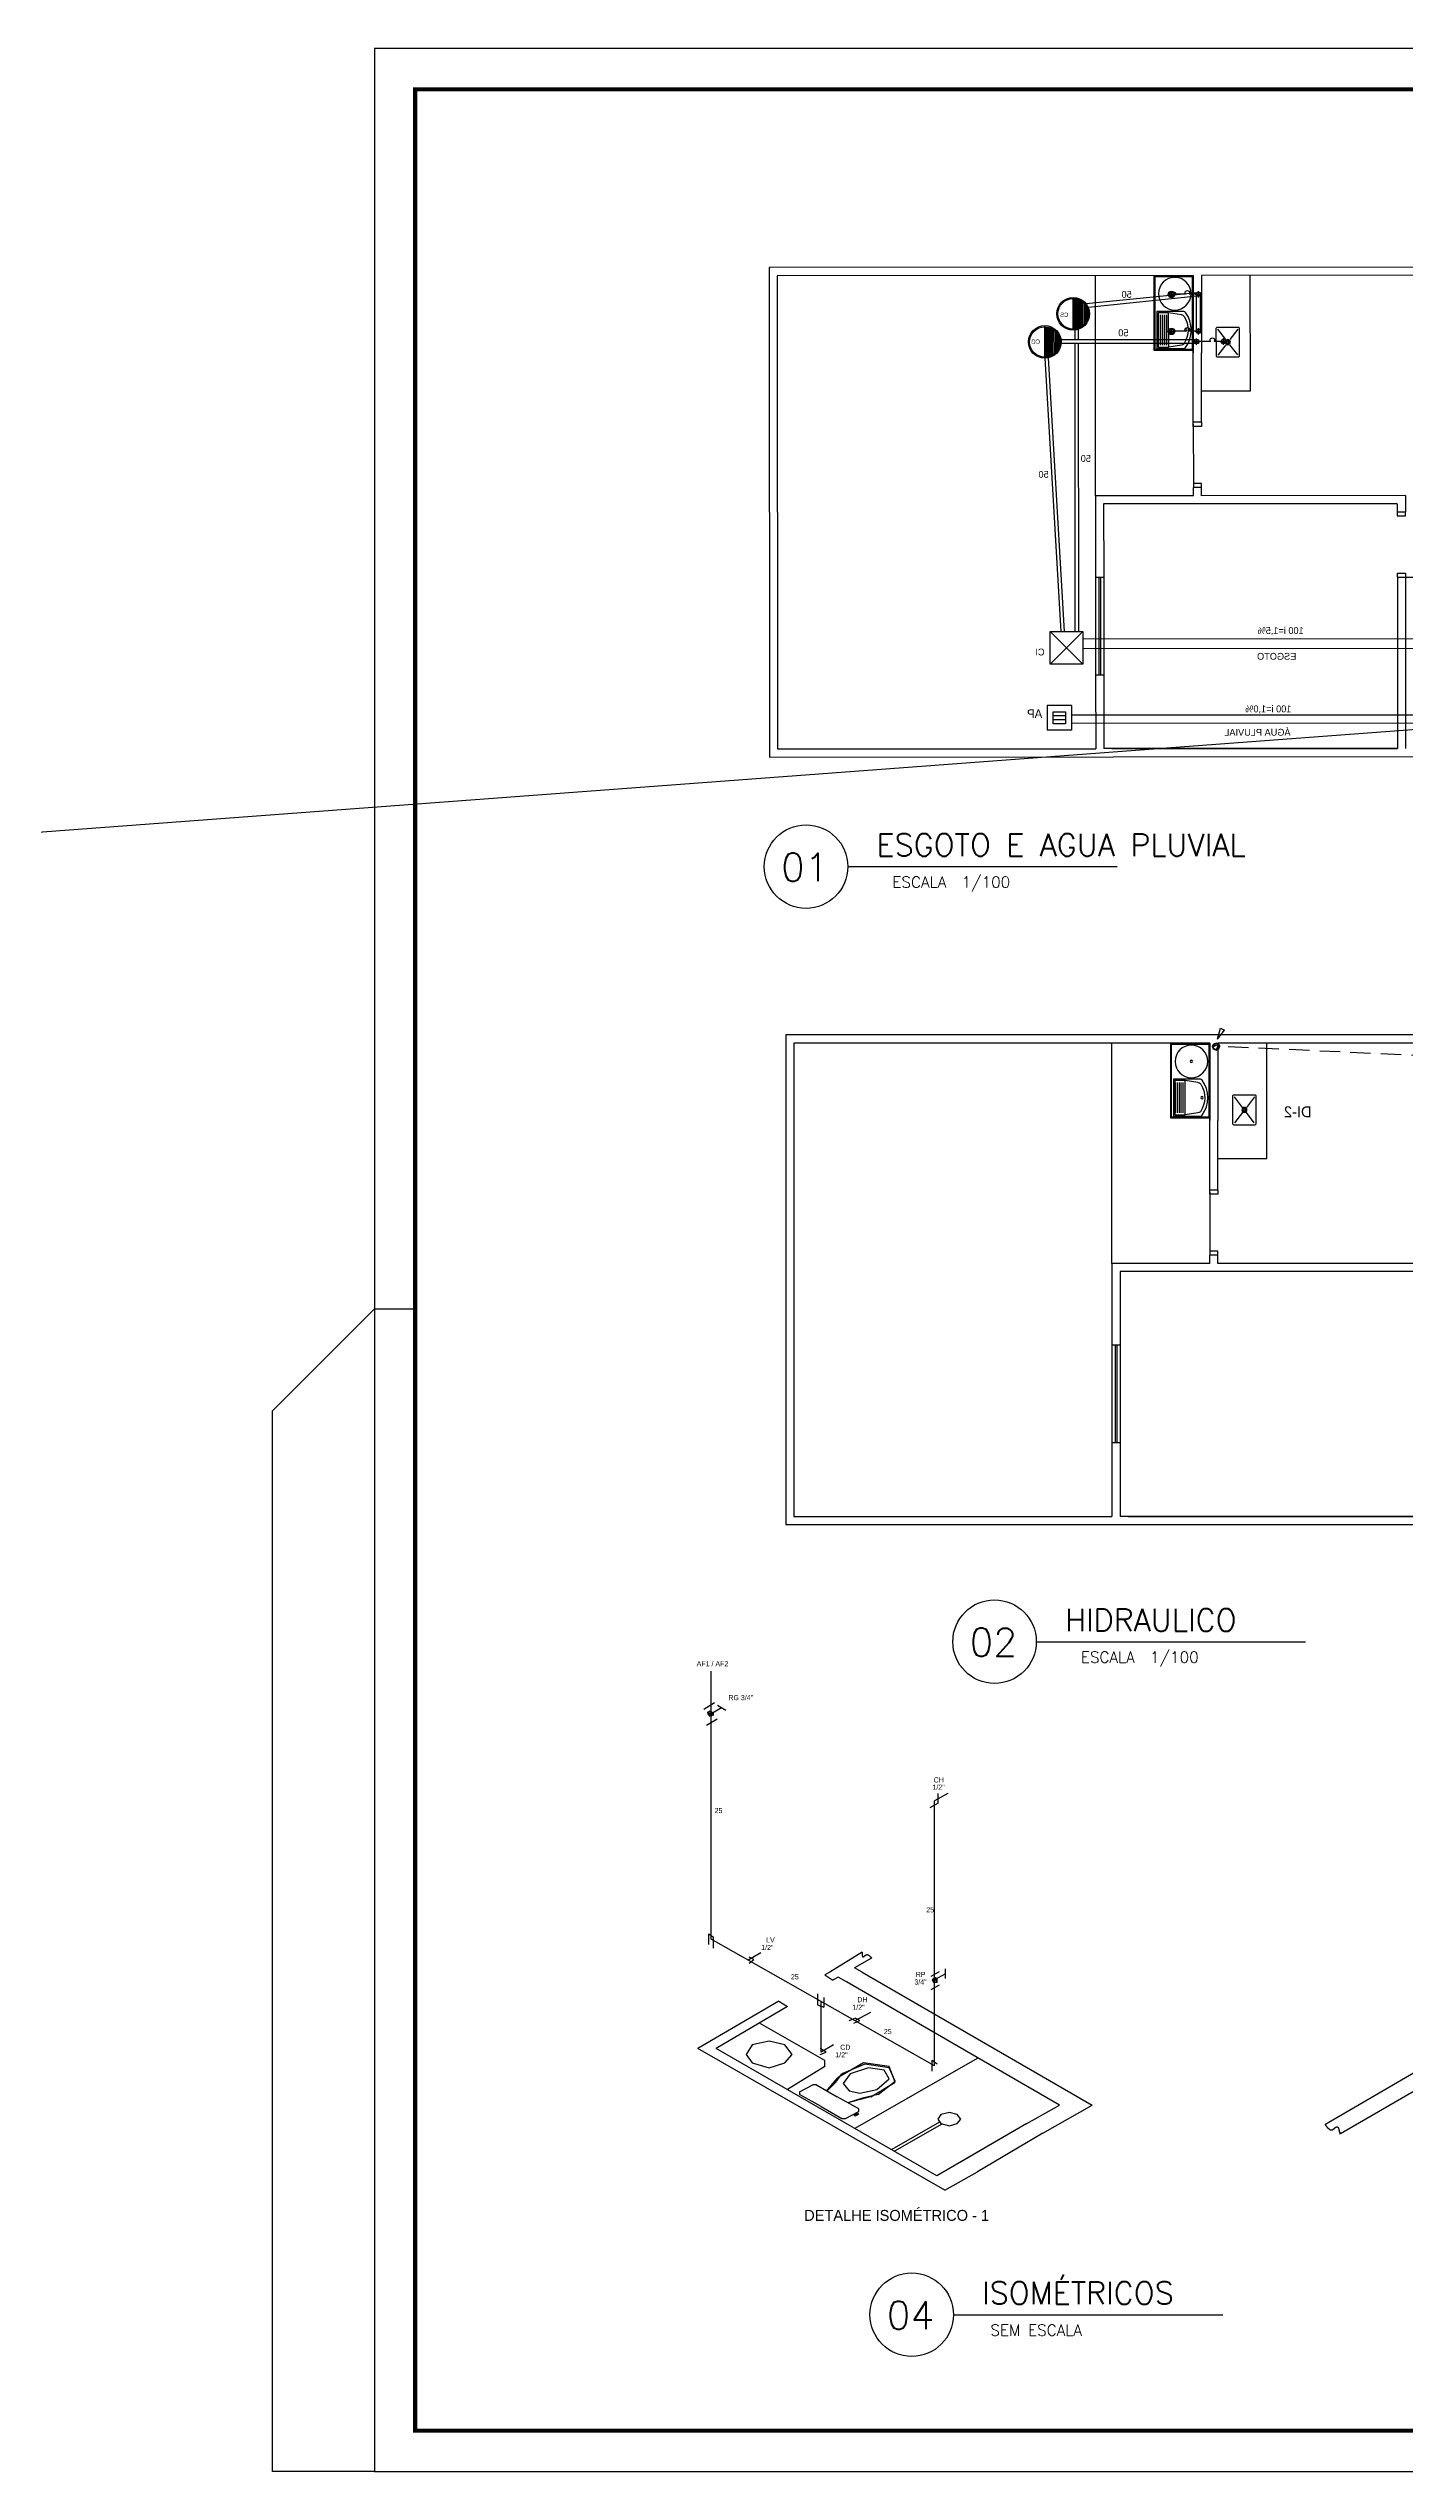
# Model space of a CAD drawing. Extents: x 1223 to 2114, y 507 to 973.
# Drawn here: x 1984.8 to 2018.1, y 603.4 to 662.8 of the extents above; entities that cross this region are included whole.
import ezdxf

# ---------------------------------------------------------------- set-up
doc = ezdxf.new("R2010")
doc.units = 0
doc.header["$MEASUREMENT"] = 0
doc.linetypes.add('DASHED', pattern=[0.75, 0.5, -0.25])
doc.layers.get('0').update_dxf_attribs({"linetype": 'CONTINUOUS'})
doc.layers.get('DEFPOINTS').update_dxf_attribs({"linetype": 'CONTINUOUS'})
for name, color, linetype in [('03', 3, 'CONTINUOUS'), ('BANHO_COZINHA', 7, 'CONTINUOUS'), ('FORMATO', 4, 'CONTINUOUS'), ('HS', 5, 'CONTINUOUS'), ('JANELAS', 8, 'CONTINUOUS'), ('JANELAS_EX', 4, 'CONTINUOUS'), ('JANELAS_INTERNO', 2, 'CONTINUOUS'), ('NOME', 2, 'CONTINUOUS'), ('PAREDE', 2, 'CONTINUOUS'), ('PAREDES', 2, 'CONTINUOUS'), ('PORTAS', 4, 'CONTINUOUS'), ('REBAIXO', 8, 'CONTINUOUS'), ('SANITARIO', 5, 'CONTINUOUS')]:
    doc.layers.add(name, color=color, linetype=linetype)
doc.styles.add('ROMANS', font='romans', dxfattribs={"height": 0.1})

# ---------------------------------------------------------------- blocks, each defined once
blk = doc.blocks.new('CUBA1')
at = {"layer": 'BANHO_COZINHA'}
for p, q in [((-0.039, 0.03), (-0.199, 0.154)), ((0.039, 0.03), (0.199, 0.154)), ((-0.199, -0.154), (-0.039, -0.03)), ((0.196, -0.151), (0.039, -0.03))]:
    blk.add_line(p, q, dxfattribs=at)
blk.add_lwpolyline([(-0.049, -0.181), (-0.208, -0.181, -0.414214), (-0.226, -0.163), (-0.226, 0.163, -0.414214), (-0.208, 0.181), (0.208, 0.181, -0.414214), (0.226, 0.163), (0.226, -0.163, -0.414214), (0.208, -0.181), (-0.049, -0.181)], format="xyb", dxfattribs=at)
for radius in [0.0391, 0.024, 0.0147]:
    blk.add_circle((0, 0), radius, dxfattribs=at)
blk = doc.blocks.new('TANQUE2')
at = {"layer": 'BANHO_COZINHA'}
for p, q in [((-0.494, -0.182), (-0.524, -0.377)), ((-0.029, -0.182), (0.001, -0.377)), ((-0.524, -0.377), (0.001, -0.377)), ((-0.493, -0.407), (-0.029, -0.407)), ((-0.493, -0.437), (-0.029, -0.437)), ((-0.493, -0.467), (-0.029, -0.467)), ((-0.493, -0.497), (-0.029, -0.497)), ((-0.493, -0.527), (-0.029, -0.527))]:
    blk.add_line(p, q, dxfattribs=at)
for points in [[(-0.575, -0.6), (0.575, -0.6), (0.575, 0), (-0.575, 0)], [(0.56, -0.015), (-0.56, -0.015), (-0.56, -0.585), (0.56, -0.585)]]:
    blk.add_lwpolyline(points, close=True, dxfattribs=at)
blk.add_lwpolyline([(-0.544, -0.141, -0.153737), (-0.529, -0.12, -0.338906), (0.007, -0.12, -0.256007), (0.021, -0.145), (0.021, -0.557), (-0.544, -0.557)], format="xyb", close=True, dxfattribs=at)
blk.add_lwpolyline([(0.001, -0.377), (0.001, -0.537), (-0.524, -0.537), (-0.524, -0.377, -0.125189)], format="xyb", dxfattribs=at)
for centre, radius in [((-0.261, -0.118), 0.0177), ((0.295, -0.283), 0.25), ((0.295, -0.283), 0.0177)]:
    blk.add_circle(centre, radius, dxfattribs=at)
for centre, radius, start, end in [((-0.444, -0.182), 0.05, 132.7383, 180), ((-0.261, -0.47), 0.391, 57.7458, 123.7499), ((-0.079, -0.182), 0.05, 0, 57.7458)]:
    blk.add_arc(centre, radius, start, end, dxfattribs=at)

msp = doc.modelspace()

# ---------------------------------------------------------------- linework, layer by layer
at = {"color": 4}
for p, q in [((2003.87643, 615.52962), (2004.07551, 615.40572)), ((2002.74704, 614.8867), (2002.96049, 614.75386))]:
    msp.add_line(p, q, dxfattribs=at)
at = {"color": 1}
for points in [[(2013.50314, 638.46858), (2013.57796, 638.74236)], [(2013.50314, 638.46858), (2013.6775, 638.68942)], [(2013.57796, 638.74236), (2013.6775, 638.68942)], [(2001.11265, 621.9754), (2001.13833, 621.96055), (2001.13432, 621.89433), (2001.09379, 621.88349), (2001.05325, 621.87265), (2001.01673, 621.92804), (2001.00589, 621.96857), (2001.06128, 622.00509), (2001.11265, 621.9754)], [(2001.00589, 621.96857), (2001.06128, 622.00509), (2001.13432, 621.89433), (2001.00589, 621.96857)], [(2001.00589, 621.96857), (2001.06128, 622.00509), (2001.13432, 621.89433), (2001.00589, 621.96857)], [(2001.00589, 621.96857), (2001.05325, 621.87265), (2001.01673, 621.92804), (2001.00589, 621.96857)], [(2001.00589, 621.96857), (2001.05325, 621.87265), (2001.01673, 621.92804), (2001.00589, 621.96857)], [(2001.05325, 621.87265), (2001.00589, 621.96857), (2001.09379, 621.88349), (2001.05325, 621.87265)], [(2001.05325, 621.87265), (2001.00589, 621.96857), (2001.09379, 621.88349), (2001.05325, 621.87265)], [(2001.13432, 621.89433), (2001.09379, 621.88349), (2001.00589, 621.96857), (2001.13432, 621.89433)], [(2001.13432, 621.89433), (2001.09379, 621.88349), (2001.00589, 621.96857), (2001.13432, 621.89433)], [(2001.11265, 621.9754), (2001.13432, 621.89433), (2001.06128, 622.00509), (2001.11265, 621.9754)], [(2001.11265, 621.9754), (2001.13432, 621.89433), (2001.06128, 622.00509), (2001.11265, 621.9754)], [(2001.13432, 621.89433), (2001.11265, 621.9754), (2001.13833, 621.96055), (2001.13432, 621.89433)], [(2001.13432, 621.89433), (2001.11265, 621.9754), (2001.13833, 621.96055), (2001.13432, 621.89433)], [(2006.62794, 615.40998), (2006.62794, 615.43965), (2006.5686, 615.46932), (2006.53893, 615.43965), (2006.50927, 615.40998), (2006.53893, 615.35065), (2006.5686, 615.35065), (2006.62794, 615.35065), (2006.62794, 615.40998)], [(2006.50927, 615.40998), (2006.5686, 615.35065), (2006.53893, 615.43965), (2006.50927, 615.40998)], [(2006.50927, 615.40998), (2006.5686, 615.35065), (2006.53893, 615.43965), (2006.50927, 615.40998)], [(2006.5686, 615.35065), (2006.50927, 615.40998), (2006.53893, 615.35065), (2006.5686, 615.35065)], [(2006.5686, 615.35065), (2006.50927, 615.40998), (2006.53893, 615.35065), (2006.5686, 615.35065)], [(2006.5686, 615.46932), (2006.53893, 615.43965), (2006.5686, 615.35065), (2006.5686, 615.46932)], [(2006.5686, 615.46932), (2006.53893, 615.43965), (2006.5686, 615.35065), (2006.5686, 615.46932)], [(2006.5686, 615.46932), (2006.62794, 615.40998), (2006.62794, 615.43965), (2006.5686, 615.46932)], [(2006.5686, 615.46932), (2006.62794, 615.40998), (2006.62794, 615.43965), (2006.5686, 615.46932)], [(2006.62794, 615.40998), (2006.5686, 615.46932), (2006.62794, 615.35065), (2006.62794, 615.40998)], [(2006.62794, 615.40998), (2006.5686, 615.46932), (2006.62794, 615.35065), (2006.62794, 615.40998)], [(2006.5686, 615.35065), (2006.62794, 615.35065), (2006.5686, 615.46932), (2006.5686, 615.35065)], [(2006.5686, 615.35065), (2006.62794, 615.35065), (2006.5686, 615.46932), (2006.5686, 615.35065)]]:
    msp.add_lwpolyline(points, dxfattribs=at)
at = {"color": 6}
for points in [[(2001.09023, 616.40352), (2001.09023, 622.97684)], [(2006.89496, 619.97903), (2006.5686, 619.80102)], [(2006.5686, 613.30348), (2006.5686, 619.80102)], [(2006.5686, 613.30348), (2001.09023, 616.40352)], [(2002.30485, 616.07265), (2001.99899, 615.88913)], [(2003.78831, 613.63978), (2003.78831, 614.88589)], [(2004.61905, 614.41118), (2005.00475, 614.61886)], [(2004.085, 613.8178), (2003.78831, 613.63978)]]:
    msp.add_lwpolyline(points, dxfattribs=at)
at = {"color": 3}
for points in [[(2001.16799, 622.19751), (2000.90592, 622.04059)], [(2001.34502, 622.08095), (2001.08295, 621.92402)], [(2001.24228, 622.14035), (2001.44776, 622.02156)], [(2001.2388, 621.79996), (2000.97673, 621.64303)], [(2006.65761, 619.74168), (2006.44993, 619.623)], [(2006.65761, 619.74168), (2006.65761, 619.97903)], [(2001.03089, 616.27406), (2001.03089, 616.54108)], [(2001.03089, 616.54108), (2001.14957, 616.45207)], [(2001.14957, 616.18505), (2001.14957, 616.45207)], [(2002.13493, 615.90542), (2002.01626, 615.96476)], [(2002.01626, 615.81642), (2002.13493, 615.90542)], [(2006.4796, 615.49899), (2006.68728, 615.61767)], [(2006.83563, 615.55833), (2006.5686, 615.40998)], [(2006.83563, 615.43965), (2006.83563, 615.67701)], [(2003.6993, 615.0639), (2003.6993, 614.79688)], [(2003.6993, 614.79688), (2003.84765, 614.73754)], [(2003.84765, 614.97489), (2003.84765, 614.73754)], [(2006.4796, 615.17263), (2006.68728, 615.29131)], [(2004.4707, 614.41118), (2004.61905, 614.47052)], [(2004.58938, 614.35184), (2004.73772, 614.41118)], [(2004.73772, 614.41118), (2004.61905, 614.47052)], [(2003.90699, 613.63978), (2003.75864, 613.72879)], [(2003.75864, 613.58044), (2003.90699, 613.63978)], [(2006.50927, 613.17401), (2006.50927, 613.44103)], [(2006.50927, 613.44103), (2006.62794, 613.35203)]]:
    msp.add_lwpolyline(points, dxfattribs=at)
at = {"color": 4}
for points in [[(2004.78998, 616.08655), (2003.99599, 615.59794)], [(2016.13691, 611.86658), (2023.50071, 616.15017)], [(2003.99599, 615.59794), (2003.87643, 615.52962)], [(2004.20232, 615.47849), (2004.07525, 615.40588)], [(2004.09916, 615.41954), (2004.07551, 615.40572)], [(2004.40865, 615.35904), (2004.20232, 615.47849)], [(2004.40865, 615.35904), (2004.20232, 615.47849)], [(2005.01804, 615.94462), (2004.60286, 615.70737)], [(2004.79452, 615.5965), (2004.60286, 615.70737)], [(2004.79452, 615.5965), (2004.60286, 615.70737)], [(2010.42714, 612.33038), (2004.79022, 615.59386)], [(2002.74704, 614.8867), (2000.76206, 613.72879)], [(2009.63313, 612.33434), (2004.40865, 615.35904)], [(2016.52193, 611.64368), (2022.09136, 614.8717)], [(2002.96049, 614.75386), (2001.2071, 613.72879)], [(2003.87732, 613.4321), (2002.27519, 614.35184)], [(2006.81456, 610.2575), (2000.76206, 613.72879)], [(2006.6236, 610.60601), (2001.2071, 613.72879)], [(2001.94883, 613.58044), (2002.09717, 613.37276), (2002.51254, 613.25408), (2002.89824, 613.37276), (2003.07625, 613.58044), (2002.89824, 613.8178), (2002.51254, 613.9068), (2002.09717, 613.8178), (2001.94883, 613.58044)], [(2003.87732, 613.28375), (2002.95758, 612.72004)], [(2003.87732, 613.28375), (2003.87732, 613.4321)], [(2004.02566, 612.80905), (2004.20368, 613.01673)], [(2004.14434, 612.89805), (2004.29269, 613.10574)], [(2004.82673, 613.37276), (2004.20368, 613.01673)], [(2004.8564, 613.34309), (2004.29269, 613.10574)], [(2004.50037, 613.10574), (2004.32236, 612.86839)], [(2004.94541, 613.25408), (2004.50037, 613.10574)], [(2004.61905, 611.77063), (2007.61563, 613.49144)], [(2005.44978, 613.28375), (2004.82673, 613.37276)], [(2005.44978, 613.25408), (2004.8564, 613.34309)], [(2005.33111, 613.19475), (2004.94541, 613.25408)], [(2005.44978, 612.98706), (2005.33111, 613.19475)], [(2005.59813, 612.89805), (2005.44978, 613.28375)], [(2005.59813, 612.92772), (2005.44978, 613.25408)], [(2003.25427, 612.6607), (2003.58063, 612.83872)], [(2003.78831, 612.30467), (2003.25427, 612.60136)], [(2003.66963, 612.83872), (2003.6103, 612.83872), (2003.58063, 612.83872)], [(2003.66963, 612.83872), (2004.17401, 612.54202)], [(2003.90699, 612.69037), (2004.02566, 612.80905)], [(2003.93666, 612.69037), (2004.14434, 612.89805)], [(2004.70805, 612.24533), (2004.17401, 612.54202)], [(2004.32236, 612.86839), (2004.4707, 612.69037)], [(2004.79706, 612.51236), (2004.44103, 612.39368)], [(2004.64872, 612.45302), (2004.44103, 612.39368)], [(2004.4707, 612.69037), (2004.73772, 612.63103)], [(2005.00475, 612.54202), (2004.64872, 612.45302)], [(2004.73772, 612.63103), (2005.15309, 612.72004)], [(2005.18276, 612.60136), (2004.79706, 612.51236)], [(2005.00475, 612.54202), (2005.59813, 612.89805)], [(2005.15309, 612.72004), (2005.44978, 612.98706)], [(2005.18276, 612.60136), (2005.59813, 612.92772)], [(2003.78831, 612.30467), (2004.29269, 612.00798)], [(2004.29269, 612.00798), (2004.32236, 612.00798), (2004.38169, 612.00798)], [(2004.38169, 612.00798), (2004.70805, 612.186)], [(2004.58938, 612.09699), (2004.55971, 612.09699)], [(2004.58938, 612.09699), (2004.67838, 612.12666)], [(2004.58938, 612.09699), (2004.61905, 612.09699)], [(2004.61905, 612.06732), (2004.58938, 612.09699)], [(2004.67838, 612.09699), (2004.61905, 612.06732)], [(2004.67838, 612.12666), (2004.64872, 612.15633)], [(2004.70805, 612.12666), (2004.67838, 612.09699)], [(2004.67838, 612.12666), (2004.70805, 612.12666)], [(2004.67838, 612.12666), (2004.70805, 612.12666)], [(2004.70805, 612.186), (2004.70805, 612.21566), (2004.70805, 612.24533)], [(2005.52254, 611.25665), (2006.69388, 611.9293)], [(2005.59204, 611.21497), (2006.75109, 611.88057)], [(2008.83206, 611.8893), (2006.6236, 610.60601)], [(2006.64877, 611.99245), (2006.72295, 611.88861), (2006.93063, 611.82927), (2007.12348, 611.88861), (2007.21249, 611.99245), (2007.12348, 612.11113), (2006.93063, 612.15563), (2006.72295, 612.11113), (2006.64877, 611.99245)], [(2008.83206, 611.8893), (2007.20026, 610.93989)], [(2008.83206, 611.8893), (2009.63313, 612.33434)], [(2008.83206, 611.8893), (2009.63313, 612.33434)], [(2009.21776, 611.65195), (2010.4342, 612.33434)], [(2009.21776, 611.65195), (2007.61563, 610.70254)], [(2009.21776, 611.65195), (2007.61563, 610.70254)], [(2006.81456, 610.2575), (2007.61563, 610.70254)]]:
    msp.add_lwpolyline(points, dxfattribs=at)
at = {"color": 251}
msp.add_lwpolyline([(2003.25427, 612.6607), (2003.25427, 612.63103), (2003.25427, 612.60136)], dxfattribs=at)
at = {"color": 4}
for points in [[(2004.79, 616.087, 0), (2004.79, 616.084, 0), (2004.79, 616.081, 0), (2004.79, 616.078, 0), (2004.79, 616.075, 0), (2004.79, 616.073, 0), (2004.79, 616.07, 0), (2004.79, 616.067, 0), (2004.79, 616.064, 0), (2004.79, 616.062, 0), (2004.79, 616.059, 0), (2004.79, 616.056, 0), (2004.79, 616.053, 0), (2004.79, 616.051, 0), (2004.79, 616.048, 0), (2004.79, 616.045, 0), (2004.79, 616.043, 0), (2004.79, 616.04, 0), (2004.79, 616.038, 0), (2004.79, 616.035, 0), (2004.79, 616.033, 0), (2004.79, 616.03, 0), (2004.79, 616.028, 0), (2004.79, 616.025, 0), (2004.79, 616.023, 0), (2004.79, 616.021, 0), (2004.79, 616.018, 0), (2004.79, 616.016, 0), (2004.79, 616.014, 0), (2004.79, 616.012, 0), (2004.79, 616.009, 0), (2004.79, 616.007, 0), (2004.79, 616.005, 0), (2004.79, 616.003, 0), (2004.79, 616.001, 0), (2004.79, 615.999, 0), (2004.79, 615.998, 0), (2004.79, 615.996, 0), (2004.79, 615.994, 0), (2004.8, 615.992, 0), (2004.8, 615.991, 0), (2004.8, 615.989, 0), (2004.8, 615.988, 0), (2004.8, 615.986, 0), (2004.8, 615.985, 0), (2004.8, 615.983, 0), (2004.8, 615.982, 0), (2004.8, 615.981, 0), (2004.8, 615.98, 0), (2004.8, 615.979, 0), (2004.8, 615.978, 0), (2004.8, 615.977, 0), (2004.8, 615.976, 0), (2004.8, 615.976, 0), (2004.8, 615.975, 0), (2004.81, 615.974, 0), (2004.81, 615.974, 0), (2004.81, 615.974, 0), (2004.81, 615.973, 0), (2004.81, 615.973, 0), (2004.81, 615.973, 0), (2004.81, 615.973, 0), (2004.81, 615.973, 0), (2004.81, 615.973, 0), (2004.81, 615.973, 0), (2004.82, 615.974, 0), (2004.82, 615.974, 0), (2004.82, 615.974, 0), (2004.82, 615.975, 0), (2004.82, 615.976, 0), (2004.82, 615.976, 0), (2004.82, 615.977, 0), (2004.82, 615.978, 0), (2004.83, 615.979, 0), (2004.83, 615.98, 0), (2004.83, 615.981, 0), (2004.83, 615.982, 0), (2004.83, 615.983, 0), (2004.83, 615.984, 0), (2004.83, 615.985, 0), (2004.84, 615.986, 0), (2004.84, 615.987, 0), (2004.84, 615.989, 0), (2004.84, 615.99, 0), (2004.84, 615.991, 0), (2004.84, 615.992, 0), (2004.85, 615.994, 0), (2004.85, 615.995, 0), (2004.85, 615.997, 0), (2004.85, 615.998, 0), (2004.85, 615.999, 0), (2004.85, 616.001, 0), (2004.86, 616.002, 0), (2004.86, 616.003, 0), (2004.86, 616.005, 0), (2004.86, 616.006, 0), (2004.86, 616.007, 0), (2004.86, 616.009, 0), (2004.87, 616.01, 0), (2004.87, 616.011, 0), (2004.87, 616.013, 0), (2004.87, 616.014, 0), (2004.87, 616.015, 0), (2004.88, 616.016, 0), (2004.88, 616.017, 0), (2004.88, 616.019, 0), (2004.88, 616.02, 0), (2004.88, 616.021, 0), (2004.88, 616.021, 0), (2004.89, 616.022, 0), (2004.89, 616.023, 0), (2004.89, 616.024, 0), (2004.89, 616.025, 0), (2004.89, 616.025, 0), (2004.9, 616.026, 0), (2004.9, 616.026, 0), (2004.9, 616.027, 0), (2004.9, 616.027, 0), (2004.9, 616.028, 0), (2004.9, 616.028, 0), (2004.91, 616.028, 0), (2004.91, 616.028, 0), (2004.91, 616.028, 0), (2004.91, 616.028, 0), (2004.91, 616.028, 0), (2004.91, 616.028, 0), (2004.92, 616.028, 0), (2004.92, 616.028, 0), (2004.92, 616.028, 0), (2004.92, 616.028, 0), (2004.92, 616.027, 0), (2004.92, 616.027, 0), (2004.93, 616.026, 0), (2004.93, 616.026, 0), (2004.93, 616.025, 0), (2004.93, 616.025, 0), (2004.93, 616.024, 0), (2004.93, 616.024, 0), (2004.94, 616.023, 0), (2004.94, 616.022, 0), (2004.94, 616.021, 0), (2004.94, 616.021, 0), (2004.94, 616.02, 0), (2004.94, 616.019, 0), (2004.95, 616.018, 0), (2004.95, 616.017, 0), (2004.95, 616.016, 0), (2004.95, 616.015, 0), (2004.95, 616.014, 0), (2004.95, 616.013, 0), (2004.95, 616.011, 0), (2004.96, 616.01, 0), (2004.96, 616.009, 0), (2004.96, 616.008, 0), (2004.96, 616.006, 0), (2004.96, 616.005, 0), (2004.96, 616.004, 0), (2004.97, 616.002, 0), (2004.97, 616.001, 0), (2004.97, 616, 0), (2004.97, 615.998, 0), (2004.97, 615.997, 0), (2004.97, 615.995, 0), (2004.98, 615.994, 0), (2004.98, 615.992, 0), (2004.98, 615.991, 0), (2004.98, 615.989, 0), (2004.98, 615.987, 0), (2004.98, 615.986, 0), (2004.98, 615.984, 0), (2004.99, 615.982, 0), (2004.99, 615.981, 0), (2004.99, 615.979, 0), (2004.99, 615.977, 0), (2004.99, 615.976, 0), (2004.99, 615.974, 0), (2005, 615.972, 0), (2005, 615.97, 0), (2005, 615.968, 0), (2005, 615.967, 0), (2005, 615.965, 0), (2005, 615.963, 0), (2005, 615.961, 0), (2005.01, 615.959, 0), (2005.01, 615.958, 0), (2005.01, 615.956, 0), (2005.01, 615.954, 0), (2005.01, 615.952, 0), (2005.01, 615.95, 0), (2005.01, 615.948, 0), (2005.02, 615.946, 0), (2005.02, 615.945, 0)], [(2016.14, 611.867, 0), (2016.14, 611.864, 0), (2016.14, 611.861, 0), (2016.14, 611.857, 0), (2016.15, 611.854, 0), (2016.15, 611.851, 0), (2016.15, 611.848, 0), (2016.15, 611.845, 0), (2016.16, 611.842, 0), (2016.16, 611.839, 0), (2016.16, 611.836, 0), (2016.16, 611.833, 0), (2016.16, 611.831, 0), (2016.17, 611.828, 0), (2016.17, 611.825, 0), (2016.17, 611.822, 0), (2016.17, 611.819, 0), (2016.18, 611.816, 0), (2016.18, 611.813, 0), (2016.18, 611.81, 0), (2016.18, 611.808, 0), (2016.19, 611.805, 0), (2016.19, 611.802, 0), (2016.19, 611.8, 0), (2016.19, 611.797, 0), (2016.19, 611.794, 0), (2016.2, 611.792, 0), (2016.2, 611.789, 0), (2016.2, 611.787, 0), (2016.2, 611.784, 0), (2016.21, 611.782, 0), (2016.21, 611.779, 0), (2016.21, 611.777, 0), (2016.21, 611.775, 0), (2016.22, 611.772, 0), (2016.22, 611.77, 0), (2016.22, 611.768, 0), (2016.22, 611.766, 0), (2016.23, 611.764, 0), (2016.23, 611.762, 0), (2016.23, 611.76, 0), (2016.23, 611.758, 0), (2016.23, 611.756, 0), (2016.24, 611.754, 0), (2016.24, 611.752, 0), (2016.24, 611.751, 0), (2016.24, 611.749, 0), (2016.25, 611.747, 0), (2016.25, 611.746, 0), (2016.25, 611.744, 0), (2016.25, 611.743, 0), (2016.26, 611.742, 0), (2016.26, 611.74, 0), (2016.26, 611.739, 0), (2016.26, 611.738, 0), (2016.27, 611.737, 0), (2016.27, 611.736, 0), (2016.27, 611.735, 0), (2016.27, 611.735, 0), (2016.28, 611.734, 0), (2016.28, 611.733, 0), (2016.28, 611.733, 0), (2016.28, 611.732, 0), (2016.28, 611.732, 0), (2016.29, 611.732, 0), (2016.29, 611.731, 0), (2016.29, 611.731, 0), (2016.29, 611.731, 0), (2016.3, 611.731, 0), (2016.3, 611.731, 0), (2016.3, 611.732, 0), (2016.3, 611.732, 0), (2016.31, 611.732, 0), (2016.31, 611.733, 0), (2016.31, 611.733, 0), (2016.31, 611.734, 0), (2016.32, 611.735, 0), (2016.32, 611.736, 0), (2016.32, 611.737, 0), (2016.32, 611.738, 0), (2016.33, 611.739, 0), (2016.33, 611.741, 0), (2016.33, 611.742, 0), (2016.33, 611.744, 0), (2016.34, 611.745, 0), (2016.34, 611.747, 0), (2016.34, 611.749, 0), (2016.34, 611.75, 0), (2016.35, 611.752, 0), (2016.35, 611.754, 0), (2016.35, 611.756, 0), (2016.35, 611.758, 0), (2016.36, 611.76, 0), (2016.36, 611.762, 0), (2016.36, 611.764, 0), (2016.36, 611.766, 0), (2016.37, 611.769, 0), (2016.37, 611.771, 0), (2016.37, 611.773, 0), (2016.37, 611.775, 0), (2016.38, 611.777, 0), (2016.38, 611.779, 0), (2016.38, 611.781, 0), (2016.38, 611.783, 0), (2016.39, 611.785, 0), (2016.39, 611.787, 0), (2016.39, 611.789, 0), (2016.39, 611.791, 0), (2016.4, 611.793, 0), (2016.4, 611.795, 0), (2016.4, 611.796, 0), (2016.4, 611.798, 0), (2016.4, 611.799, 0), (2016.41, 611.801, 0), (2016.41, 611.802, 0), (2016.41, 611.804, 0), (2016.41, 611.805, 0), (2016.42, 611.806, 0), (2016.42, 611.807, 0), (2016.42, 611.808, 0), (2016.42, 611.808, 0), (2016.42, 611.809, 0), (2016.43, 611.809, 0), (2016.43, 611.81, 0), (2016.43, 611.81, 0), (2016.43, 611.81, 0), (2016.43, 611.81, 0), (2016.43, 611.81, 0), (2016.44, 611.809, 0), (2016.44, 611.809, 0), (2016.44, 611.808, 0), (2016.44, 611.808, 0), (2016.44, 611.807, 0), (2016.44, 611.806, 0), (2016.45, 611.805, 0), (2016.45, 611.804, 0), (2016.45, 611.802, 0), (2016.45, 611.801, 0), (2016.45, 611.8, 0), (2016.45, 611.798, 0), (2016.45, 611.796, 0), (2016.46, 611.795, 0), (2016.46, 611.793, 0), (2016.46, 611.791, 0), (2016.46, 611.789, 0), (2016.46, 611.787, 0), (2016.46, 611.784, 0), (2016.46, 611.782, 0), (2016.47, 611.78, 0), (2016.47, 611.777, 0), (2016.47, 611.775, 0), (2016.47, 611.772, 0), (2016.47, 611.769, 0), (2016.47, 611.767, 0), (2016.47, 611.764, 0), (2016.47, 611.761, 0), (2016.47, 611.758, 0), (2016.48, 611.755, 0), (2016.48, 611.752, 0), (2016.48, 611.748, 0), (2016.48, 611.745, 0), (2016.48, 611.742, 0), (2016.48, 611.738, 0), (2016.48, 611.735, 0), (2016.48, 611.732, 0), (2016.48, 611.728, 0), (2016.48, 611.724, 0), (2016.49, 611.721, 0), (2016.49, 611.717, 0), (2016.49, 611.713, 0), (2016.49, 611.71, 0), (2016.49, 611.706, 0), (2016.49, 611.702, 0), (2016.49, 611.698, 0), (2016.49, 611.694, 0), (2016.49, 611.69, 0), (2016.49, 611.686, 0), (2016.49, 611.682, 0), (2016.5, 611.678, 0), (2016.5, 611.674, 0), (2016.5, 611.67, 0), (2016.5, 611.666, 0), (2016.5, 611.662, 0), (2016.5, 611.658, 0), (2016.5, 611.654, 0), (2016.5, 611.649, 0), (2016.5, 611.645, 0), (2016.5, 611.641, 0), (2016.5, 611.637, 0), (2016.5, 611.633, 0), (2016.51, 611.628, 0), (2016.51, 611.624, 0)]]:
    msp.add_polyline3d(points, dxfattribs=at)
at = {"color": 8}
for centre, radius in [((2012.37509, 656.72785), 0.08), ((2012.37509, 656.72785), 0.06), ((2012.37538, 655.82107), 0.08), ((2012.37538, 655.82107), 0.06)]:
    msp.add_circle(centre, radius, dxfattribs=at)
at = {"layer": '03', "color": 6, "linetype": 'DASHED'}
msp.add_line((2023.25278, 637.84189), (2013.55103, 638.2935), dxfattribs=at)
at = {"layer": 'DEFPOINTS', "color": 8, "linetype": 'ByBlock'}
for p in [(2002.70989, 655.40734), (2010.50989, 655.41266), (2012.91055, 654.44283), (2013.11055, 654.44297), (2010.51304, 650.79119), (2010.71311, 650.69133), (2010.51597, 646.4912), (2010.71597, 646.49133), (2002.71634, 645.95004), (2010.51634, 645.95536), (2017.91658, 645.59624), (2003.11606, 636.59376), (2010.91606, 636.59376), (2013.31606, 635.62229), (2013.51606, 635.62229), (2010.91606, 631.97229), (2011.11606, 631.87229), (2010.91606, 627.67229), (2011.11606, 627.67229), (2003.11606, 627.13645), (2010.91606, 627.13645)]:
    msp.add_point(p, dxfattribs=at)
at = {"layer": 'FORMATO'}
msp.add_lwpolyline([(1992.82972, 603.35629), (2074.42972, 603.35629), (2074.42972, 662.75629), (1992.82972, 662.75629)], close=True, dxfattribs=at)
at = {"layer": 'FORMATO', "const_width": 0.1}
msp.add_lwpolyline([(1993.82972, 604.35629), (2073.42972, 604.35629), (2073.42972, 661.75629), (1993.82972, 661.75629)], close=True, dxfattribs=at)
at = {"layer": 'FORMATO'}
msp.add_lwpolyline([(1992.82972, 603.35629), (1990.32972, 603.35629), (1990.32972, 629.35629), (1992.82972, 631.85629), (1993.82972, 631.85629)], dxfattribs=at)
at = {"layer": 'HS', "color": 5}
for p, q in [((2013.0009, 656.76522), (2010.28138, 656.49362)), ((2013.0089, 656.68404), (2010.33285, 656.40681)), ((2012.98989, 656.18278), (2012.98972, 656.68206)), ((2013.07947, 656.68674), (2013.07974, 655.86965)), ((2012.99, 655.84723), (2012.98989, 656.18278)), ((2012.94696, 655.61627), (2009.6666, 655.61403)), ((2012.94702, 655.52652), (2009.66829, 655.52428))]:
    msp.add_line(p, q, dxfattribs=at)
at = {"layer": 'HS', "color": 1}
for points in [[(2009.95325, 656.65105), (2009.95378, 655.87848)], [(2009.98693, 656.6234), (2009.98743, 655.87905)], [(2010.02058, 656.61982), (2010.02109, 655.88267)], [(2010.05425, 656.61308), (2010.05474, 655.88945)], [(2010.08791, 656.60301), (2010.08839, 655.89957)], [(2010.08791, 656.60301), (2010.08839, 655.89957)], [(2010.12158, 656.58931), (2010.12204, 655.91332)], [(2010.15525, 656.57151), (2010.15568, 655.93116)], [(2010.18892, 656.54887), (2010.18932, 655.95385)], [(2010.2226, 656.52018), (2010.22297, 655.9694)], [(2010.2226, 656.52018), (2010.22296, 655.98259)], [(2010.25628, 656.48319), (2010.25659, 656.01962)], [(2010.28997, 656.43289), (2010.29022, 656.06997)], [(2012.30036, 656.73108), (2012.45743, 656.73119)], [(2012.37895, 656.65261), (2012.37884, 656.80967)], [(2012.95605, 656.73153), (2013.11312, 656.73164)], [(2013.03464, 656.65305), (2013.03453, 656.81012)], [(2009.25894, 655.96149), (2009.25946, 655.18892)], [(2009.29261, 655.93383), (2009.29312, 655.18948)], [(2009.32627, 655.93025), (2009.32677, 655.19311)], [(2009.35993, 655.92352), (2009.36043, 655.19989)], [(2009.3936, 655.91345), (2009.39408, 655.21)], [(2009.3936, 655.91345), (2009.39408, 655.21)], [(2009.42726, 655.89975), (2009.42773, 655.22375)], [(2009.46093, 655.88195), (2009.46137, 655.2416)], [(2009.49461, 655.85931), (2009.49501, 655.26428)], [(2009.52828, 655.83061), (2009.52866, 655.27984)], [(2009.52828, 655.83061), (2009.52865, 655.29302)], [(2009.56197, 655.79362), (2009.56228, 655.33006)], [(2010.32368, 656.35079), (2010.32382, 656.15211)], [(2012.30066, 655.8243), (2012.45773, 655.82441)], [(2012.37925, 655.74582), (2012.37914, 655.90289)], [(2012.95635, 655.82475), (2013.11341, 655.82486)], [(2013.03493, 655.74627), (2013.03483, 655.90334)], [(2009.59566, 655.74333), (2009.5959, 655.3804)], [(2009.62937, 655.66123), (2009.62951, 655.46254)], [(2012.91333, 655.57137), (2013.0704, 655.57148)], [(2012.99192, 655.49289), (2012.99181, 655.64996)], [(2013.56902, 655.57182), (2013.72608, 655.57192)], [(2013.6476, 655.49334), (2013.6475, 655.6504)]]:
    msp.add_lwpolyline(points, dxfattribs=at)
at = {"layer": 'HS', "color": 5}
for points in [[(2012.43499, 656.73118), (2012.4238, 656.68629), (2012.37894, 656.67504), (2012.33405, 656.68623), (2012.3228, 656.7311), (2012.33399, 656.77598), (2012.37886, 656.78723), (2012.42374, 656.77605), (2012.43499, 656.73118)], [(2012.42377, 656.73117), (2012.41258, 656.6975), (2012.37893, 656.68626), (2012.34526, 656.69746), (2012.33402, 656.73111), (2012.34522, 656.76477), (2012.37887, 656.77601), (2012.41253, 656.76482), (2012.42377, 656.73117)], [(2012.72211, 656.73137), (2012.44578, 656.73118)], [(2012.72211, 656.73137), (2012.71086, 656.77624), (2012.72206, 656.80991), (2012.76693, 656.82116), (2012.80059, 656.80996), (2012.82306, 656.77632), (2012.81187, 656.73143)], [(2012.97849, 656.73155), (2012.81187, 656.73143)], [(2013.09068, 656.73162), (2013.07949, 656.68674), (2013.03462, 656.67549), (2013.00096, 656.68669), (2012.97849, 656.73155), (2013.00089, 656.77644), (2013.03454, 656.78768), (2013.07943, 656.77649), (2013.09068, 656.73162)], [(2013.07946, 656.73162), (2013.06826, 656.69795), (2013.03461, 656.68671), (2013.00095, 656.69791), (2012.98971, 656.73155), (2013.0009, 656.76522), (2013.03455, 656.77646), (2013.06822, 656.76527), (2013.07946, 656.73162)], [(2012.43529, 655.82439), (2012.4241, 655.77951), (2012.37923, 655.76826), (2012.33435, 655.77945), (2012.3231, 655.82432), (2012.33429, 655.8692), (2012.37916, 655.88045), (2012.42404, 655.86926), (2012.43529, 655.82439)], [(2012.42407, 655.82439), (2012.41288, 655.79072), (2012.37923, 655.77948), (2012.34556, 655.79068), (2012.33432, 655.82433), (2012.34552, 655.85799), (2012.37916, 655.86923), (2012.41283, 655.85804), (2012.42407, 655.82439)], [(2012.72241, 655.82459), (2012.44608, 655.8244)], [(2012.72241, 655.82459), (2012.71116, 655.86946), (2012.72236, 655.90312), (2012.76723, 655.91437), (2012.80089, 655.90318), (2012.82335, 655.86954), (2012.81216, 655.82465)], [(2012.97879, 655.82476), (2012.81216, 655.82465)], [(2013.09098, 655.82484), (2013.07979, 655.77996), (2013.03492, 655.76871), (2013.00125, 655.7799), (2012.97879, 655.82476), (2013.00119, 655.86966), (2013.03484, 655.8809), (2013.07973, 655.86971), (2013.09098, 655.82484)], [(2013.07976, 655.82483), (2013.06856, 655.79117), (2013.03491, 655.77993), (2013.00125, 655.79112), (2012.99, 655.82477), (2013.0012, 655.85844), (2013.03485, 655.86968), (2013.06851, 655.85848), (2013.07976, 655.82483)], [(2013.04796, 655.57146), (2013.03677, 655.52658), (2012.9919, 655.51533), (2012.94702, 655.52652), (2012.93577, 655.57139), (2012.94696, 655.61627), (2012.99183, 655.62752), (2013.03671, 655.61633), (2013.04796, 655.57146)], [(2013.03674, 655.57145), (2013.02555, 655.53779), (2012.9919, 655.52655), (2012.95823, 655.53774), (2012.94699, 655.57139), (2012.95819, 655.60506), (2012.99184, 655.6163), (2013.0255, 655.6051), (2013.03674, 655.57145)], [(2013.33508, 655.57166), (2013.05875, 655.57147)], [(2013.33508, 655.57166), (2013.32383, 655.61653), (2013.33503, 655.65019), (2013.3799, 655.66144), (2013.41356, 655.65024), (2013.43602, 655.6166), (2013.42484, 655.57172)], [(2013.59146, 655.57183), (2013.42484, 655.57172)], [(2013.70365, 655.57191), (2013.69246, 655.52702), (2013.64759, 655.51577), (2013.61392, 655.52697), (2013.59146, 655.57183), (2013.61386, 655.61672), (2013.64751, 655.62797), (2013.6924, 655.61678), (2013.70365, 655.57191)], [(2013.69243, 655.5719), (2013.68123, 655.53824), (2013.64758, 655.52699), (2013.61392, 655.53819), (2013.60267, 655.57184), (2013.61387, 655.6055), (2013.64752, 655.61675), (2013.68118, 655.60555), (2013.69243, 655.5719)]]:
    msp.add_lwpolyline(points, dxfattribs=at)
at = {"layer": 'HS'}
for points in [[(2013.38274, 638.2935), (2013.40518, 638.3496), (2013.47249, 638.37204), (2013.52859, 638.3496), (2013.55103, 638.2935), (2013.52859, 638.22619), (2013.47249, 638.20375), (2013.40518, 638.22619), (2013.38274, 638.2935)], [(2013.53981, 638.3496), (2013.47249, 638.37204), (2013.38274, 638.28228), (2013.53981, 638.3496)], [(2013.53981, 638.3496), (2013.47249, 638.37204), (2013.38274, 638.28228), (2013.53981, 638.3496)], [(2013.4164, 638.3496), (2013.38274, 638.28228), (2013.47249, 638.37204), (2013.4164, 638.3496)], [(2013.4164, 638.3496), (2013.38274, 638.28228), (2013.47249, 638.37204), (2013.4164, 638.3496)], [(2013.38274, 638.28228), (2013.4164, 638.3496), (2013.38274, 638.2935), (2013.38274, 638.28228)], [(2013.38274, 638.28228), (2013.4164, 638.3496), (2013.38274, 638.2935), (2013.38274, 638.28228)], [(2013.38274, 638.2935), (2013.38274, 638.2935), (2013.4164, 638.3496), (2013.38274, 638.2935)], [(2013.38274, 638.2935), (2013.38274, 638.2935), (2013.4164, 638.3496), (2013.38274, 638.2935)], [(2013.38274, 638.28228), (2013.47249, 638.20375), (2013.53981, 638.3496), (2013.38274, 638.28228)], [(2013.38274, 638.28228), (2013.47249, 638.20375), (2013.53981, 638.3496), (2013.38274, 638.28228)], [(2013.47249, 638.20375), (2013.38274, 638.28228), (2013.4164, 638.22619), (2013.47249, 638.20375)], [(2013.47249, 638.20375), (2013.38274, 638.28228), (2013.4164, 638.22619), (2013.47249, 638.20375)], [(2013.52859, 638.23741), (2013.53981, 638.3496), (2013.47249, 638.20375), (2013.52859, 638.23741)], [(2013.52859, 638.23741), (2013.53981, 638.3496), (2013.47249, 638.20375), (2013.52859, 638.23741)], [(2013.53981, 638.3496), (2013.52859, 638.23741), (2013.55103, 638.31594), (2013.53981, 638.3496)], [(2013.53981, 638.3496), (2013.52859, 638.23741), (2013.55103, 638.31594), (2013.53981, 638.3496)], [(2013.55103, 638.2935), (2013.55103, 638.31594), (2013.52859, 638.23741), (2013.55103, 638.2935)], [(2013.55103, 638.2935), (2013.55103, 638.31594), (2013.52859, 638.23741), (2013.55103, 638.2935)]]:
    msp.add_lwpolyline(points, dxfattribs=at)
for centre, radius in [((2009.96435, 656.25121), 0.4), ((2009.96435, 656.25121), 0.37287), ((2009.27004, 655.56164), 0.4), ((2009.27004, 655.56164), 0.37287)]:
    msp.add_circle(centre, radius, dxfattribs=at)
at = {"layer": 'JANELAS', "color": 8}
for p, q in [((2010.51236, 651.79119), (2010.50868, 657.19119)), ((2014.31061, 654.36277), (2014.30868, 657.19378)), ((2013.11061, 654.36195), (2014.31061, 654.36277)), ((2010.59372, 649.79125), (2010.59536, 647.39125)), ((2010.63372, 649.79128), (2010.63536, 647.39128)), ((2018.11372, 649.79637), (2020.11372, 649.79774)), ((2010.91606, 632.97229), (2010.91606, 638.37229)), ((2014.71606, 635.54128), (2014.71606, 638.37229)), ((2013.51606, 635.54128), (2014.71606, 635.54128)), ((2010.99606, 630.97229), (2010.99606, 628.57229)), ((2011.03606, 630.97229), (2011.03606, 628.57229))]:
    msp.add_line(p, q, dxfattribs=at)
at = {"layer": 'JANELAS'}
for p, q in [((2004.43877, 642.70008), (2011.04339, 642.70008)), ((2009.06046, 623.69921), (2015.66508, 623.69921)), ((2007.02994, 607.20046), (2013.63455, 607.20046))]:
    msp.add_line(p, q, dxfattribs=at)
for centre in [(2003.41526, 642.70008), (2008.03695, 623.69921), (2006.00642, 607.20046)]:
    msp.add_circle(centre, 1.02352, dxfattribs=at)
at = {"layer": 'JANELAS_EX', "color": 8}
for p, q in [((2010.51372, 649.7912), (2010.51536, 647.3912)), ((2010.71372, 649.79133), (2010.71536, 647.39133)), ((2010.91606, 630.97229), (2010.91606, 628.57229)), ((2011.11606, 630.97229), (2011.11606, 628.57229))]:
    msp.add_line(p, q, dxfattribs=at)
at = {"layer": 'JANELAS_INTERNO'}
msp.add_line((1516.64871, 608.62187), (2113.74782, 653.18983), dxfattribs=at)
at = {"layer": 'PAREDE', "color": 8}
for p, q in [((2046.50853, 657.41573), (2002.50854, 657.38574)), ((2002.50854, 657.38574), (2002.51672, 645.38574)), ((2012.90868, 657.19283), (2002.70868, 657.18588)), ((2002.70868, 657.18588), (2002.71659, 645.58588)), ((2012.91113, 653.59283), (2012.90868, 657.19283)), ((2012.90868, 657.19283), (2012.90997, 655.29283)), ((2026.50868, 657.2021), (2013.10868, 657.19297)), ((2013.10868, 657.19297), (2013.10997, 655.29297)), ((2013.11113, 653.59297), (2013.10997, 655.29297)), ((2013.11113, 653.59297), (2012.91113, 653.59283)), ((2012.91236, 651.79283), (2010.51236, 651.79119)), ((2010.51236, 651.79119), (2010.51372, 649.7912)), ((2013.11222, 651.99297), (2012.91222, 651.99283)), ((2012.91236, 651.79283), (2012.91222, 651.99283)), ((2013.11236, 651.79297), (2013.11222, 651.99297)), ((2018.11236, 651.79637), (2013.11236, 651.79297)), ((2018.11236, 651.79637), (2018.11263, 651.39637)), ((2017.91249, 651.59624), (2010.7125, 651.59133)), ((2010.7125, 651.59133), (2010.71372, 649.79133)), ((2017.91249, 651.59624), (2017.91263, 651.39624)), ((2017.91263, 651.39624), (2018.11263, 651.39637)), ((2010.71372, 649.79133), (2010.51372, 649.7912)), ((2017.91372, 649.79624), (2018.11372, 649.79637)), ((2017.91372, 649.79624), (2017.91658, 645.59624)), ((2018.11372, 649.79637), (2018.11658, 645.59638)), ((2010.71536, 647.39133), (2010.51536, 647.3912)), ((2010.51536, 647.3912), (2010.51658, 645.5912)), ((2010.71536, 647.39133), (2010.71658, 645.59133)), ((2002.51672, 645.38574), (2046.51671, 645.41573)), ((2002.71659, 645.58588), (2010.51658, 645.5912)), ((2017.91658, 645.59624), (2010.71658, 645.59133)), ((2010.91658, 645.59147), (2017.91658, 645.59624)), ((2046.91606, 638.57229), (2002.91606, 638.57229)), ((2002.91606, 638.57229), (2002.91606, 626.57229)), ((2003.11606, 638.37229), (2003.11606, 626.77229)), ((2013.31606, 638.37229), (2003.11606, 638.37229)), ((2013.31606, 634.77229), (2013.31606, 638.37229)), ((2013.31606, 638.37229), (2013.31606, 636.47229)), ((2026.91606, 638.37229), (2013.51606, 638.37229)), ((2013.51606, 638.37229), (2013.51606, 636.47229)), ((2013.51606, 634.77229), (2013.51606, 636.47229)), ((2013.51606, 634.77229), (2013.31606, 634.77229)), ((2010.91606, 632.97229), (2010.91606, 630.97229)), ((2013.31606, 632.97229), (2010.91606, 632.97229)), ((2018.31606, 632.77229), (2011.11606, 632.77229)), ((2011.11606, 632.77229), (2011.11606, 630.97229)), ((2013.51606, 633.17229), (2013.31606, 633.17229)), ((2013.31606, 632.97229), (2013.31606, 633.17229)), ((2013.51606, 632.97229), (2013.51606, 633.17229)), ((2018.51606, 632.97229), (2013.51606, 632.97229)), ((2011.11606, 630.97229), (2010.91606, 630.97229)), ((2010.91606, 628.57229), (2010.91606, 626.77229)), ((2011.11606, 628.57229), (2010.91606, 628.57229)), ((2011.11606, 628.57229), (2011.11606, 626.77229)), ((2003.11606, 626.77229), (2010.91606, 626.77229)), ((2018.31606, 626.77229), (2011.11606, 626.77229)), ((2011.31606, 626.77229), (2018.31606, 626.77229)), ((2002.91606, 626.57229), (2046.91606, 626.57229))]:
    msp.add_line(p, q, dxfattribs=at)
at = {"layer": 'PAREDES'}
msp.add_line((2009.80336, 648.06333), (2009.80336, 648.06333), dxfattribs=at)
at = {"layer": 'PAREDES', "color": 5}
for p, q in [((2018.56125, 646.41507), (2009.92539, 646.40918)), ((2018.56138, 646.21507), (2009.92553, 646.20918))]:
    msp.add_line(p, q, dxfattribs=at)
at = {"layer": 'PORTAS', "color": 8}
for points in [[(2013.11113, 653.59297), (2013.1112, 653.49297), (2012.9112, 653.49283), (2012.91113, 653.59283)], [(2013.11222, 651.99297), (2013.11215, 652.09297), (2012.91215, 652.09283), (2012.91222, 651.99283)], [(2017.91263, 651.39624), (2017.9127, 651.29624), (2018.1127, 651.29637), (2018.11263, 651.39637)], [(2017.91372, 649.79624), (2017.91365, 649.89624), (2018.11365, 649.89637), (2018.11372, 649.79637)], [(2013.51606, 634.77229), (2013.51606, 634.67229), (2013.31606, 634.67229), (2013.31606, 634.77229)], [(2013.51606, 633.17229), (2013.51606, 633.27229), (2013.31606, 633.27229), (2013.31606, 633.17229)]]:
    msp.add_lwpolyline(points, dxfattribs=at)
at = {"layer": 'REBAIXO', "color": 8}
for p, q in [((2012.91117, 653.54283), (2012.91215, 652.09283)), ((2013.31606, 634.72229), (2013.31606, 633.27229))]:
    msp.add_line(p, q, dxfattribs=at)
at = {"layer": 'SANITARIO'}
for p, q in [((2010.00397, 655.85317), (2010.00413, 655.61426)), ((2010.08841, 655.87093), (2010.08858, 655.61432)), ((2010.00419, 655.52451), (2010.00901, 648.46347)), ((2010.08865, 655.52457), (2010.09346, 648.46353)), ((2009.26782, 655.16165), (2009.66276, 648.46324)), ((2009.35192, 655.17011), (2009.74736, 648.46329)), ((2009.40308, 648.46306), (2010.20308, 648.4636)), ((2009.40363, 647.66306), (2009.40308, 648.46306)), ((2009.40308, 648.46306), (2010.20363, 647.6636)), ((2010.20308, 648.4636), (2009.40363, 647.66306)), ((2010.20308, 648.4636), (2010.20363, 647.6636)), ((2010.20321, 648.28257), (2018.41857, 648.28817)), ((2010.20363, 647.6636), (2009.40363, 647.66306)), ((2010.20337, 648.04697), (2018.41873, 648.05257)), ((2009.92523, 646.64691), (2009.32523, 646.6465)), ((2009.32523, 646.6465), (2009.32564, 646.0465)), ((2009.47533, 646.4966), (2009.77533, 646.49681)), ((2009.47554, 646.1966), (2009.47533, 646.4966)), ((2009.7754, 646.39681), (2009.4754, 646.3966)), ((2009.77547, 646.29681), (2009.47547, 646.2966)), ((2009.77533, 646.49681), (2009.77554, 646.19681)), ((2009.92523, 646.64691), (2009.92564, 646.04691)), ((2009.92564, 646.04691), (2009.32564, 646.0465)), ((2009.77554, 646.19681), (2009.47554, 646.1966))]:
    msp.add_line(p, q, dxfattribs=at)

# ---------------------------------------------------------------- block references
at = {"layer": 'PAREDE', "color": 8, "yscale": 1.599999999999909, "zscale": 1.6}
for name, p, xscale, rotation in [('TANQUE2', (2012.90931, 656.27283), -1.599999999999899, 270.0390454503705), ('CUBA1', (2013.75694, 655.55651), -1.599999999999899, 90.03904545037055), ('TANQUE2', (2013.31606, 637.45229), -1.599999999999909, 270), ('CUBA1', (2014.16321, 636.7354), -1.599999999999909, 90)]:
    msp.add_blockref(name, p, dxfattribs=dict(at, xscale=xscale, rotation=rotation))

# ---------------------------------------------------------------- texts
at = {"layer": 'HS', "color": 2, "text_generation_flag": 2}
msp.add_text('DI-2', height=0.267735, dxfattribs=at).set_placement((2015.81075, 636.5559))
at = {"layer": 'HS', "color": 2}
for s, height, p in [('AF1 / AF2', 0.125, (2000.73211, 623.09694)), ('RG 3/4"', 0.125, (2001.51026, 622.26571)), ('1/2"', 0.125, (2006.515, 620.06975)), ('CH', 0.125, (2006.54472, 620.24816)), ('25', 0.125, (2001.17356, 619.49811)), ('25', 0.125, (2006.36223, 617.06403)), ('1/2"', 0.125, (2002.31458, 616.14048)), ('LV', 0.125, (2002.43589, 616.32543)), ('25', 0.125, (2003.0442, 615.42417)), ('3/4"', 0.125, (2006.07161, 615.29505)), ('RP', 0.125, (2006.10494, 615.48001)), ('1/2"', 0.125, (2004.54974, 614.67565)), ('DH', 0.125, (2004.67106, 614.8606)), ('25', 0.125, (2005.3229, 614.07975)), ('1/2"', 0.125, (2004.13193, 613.5103)), ('CD', 0.125, (2004.2528, 613.69526)), ('DETALHE ISOMÉTRICO - 1', 0.2677349, (2003.36844, 609.50181))]:
    msp.add_text(s, height=height, dxfattribs=at).set_placement(p)
at = {"layer": 'JANELAS', "style": 'ROMANS'}
for s, height, p in [(' ESCALA  1/100', 0.2729376, (2005.34506, 642.18411)), (' ESCALA  1/100', 0.2729376, (2009.96675, 623.18324)), ('SEM ESCALA', 0.272938, (2007.93623, 606.68449))]:
    msp.add_text(s, height=height, dxfattribs=at).set_placement(p)
at = {"layer": 'NOME', "text_generation_flag": 2}
for s, height, p in [('50', 0.168, (2011.40196, 656.64444)), ('CS', 0.105, (2009.8476, 656.17529)), ('50', 0.168, (2011.32115, 655.70233)), ('CG', 0.105, (2009.15112, 655.5169)), ('50', 0.168, (2009.36436, 652.23222)), ('50', 0.168, (2010.39991, 652.621)), ('100 i=1,5%', 0.168, (2015.61735, 648.40233)), ('CI', 0.168, (2009.26465, 647.8765)), ('ESGOTO', 0.168, (2015.43565, 647.77144)), ('AP', 0.21, (2009.20727, 646.34381)), ('100 i=1,0%', 0.168, (2015.31602, 646.48305)), ('ÁGUA PLUVIAL', 0.168, (2015.29476, 645.90984))]:
    msp.add_text(s, height=height, rotation=0.0390455, dxfattribs=at).set_placement(p)
at = {"layer": 'PAREDE', "style": 'ROMANS'}
for s, p in [('01', (2002.79972, 642.34591)), ('02', (2007.42141, 623.34504)), ('04', (2005.39089, 606.84629))]:
    msp.add_text(s, height=0.682344, dxfattribs=at).set_placement(p)
at = {"layer": 'PAREDES', "style": 'ROMANS'}
for s, height, p in [('ESGOTO E AGUA PLUVIAL', 0.5458752, (2005.14007, 642.95982)), ('HIDRAULICO', 0.545875, (2009.76177, 623.95895)), ('ISOMÉTRICOS', 0.5458752, (2007.73124, 607.4602))]:
    msp.add_text(s, height=height, dxfattribs=at).set_placement(p)

doc.saveas('drawing.dxf')
